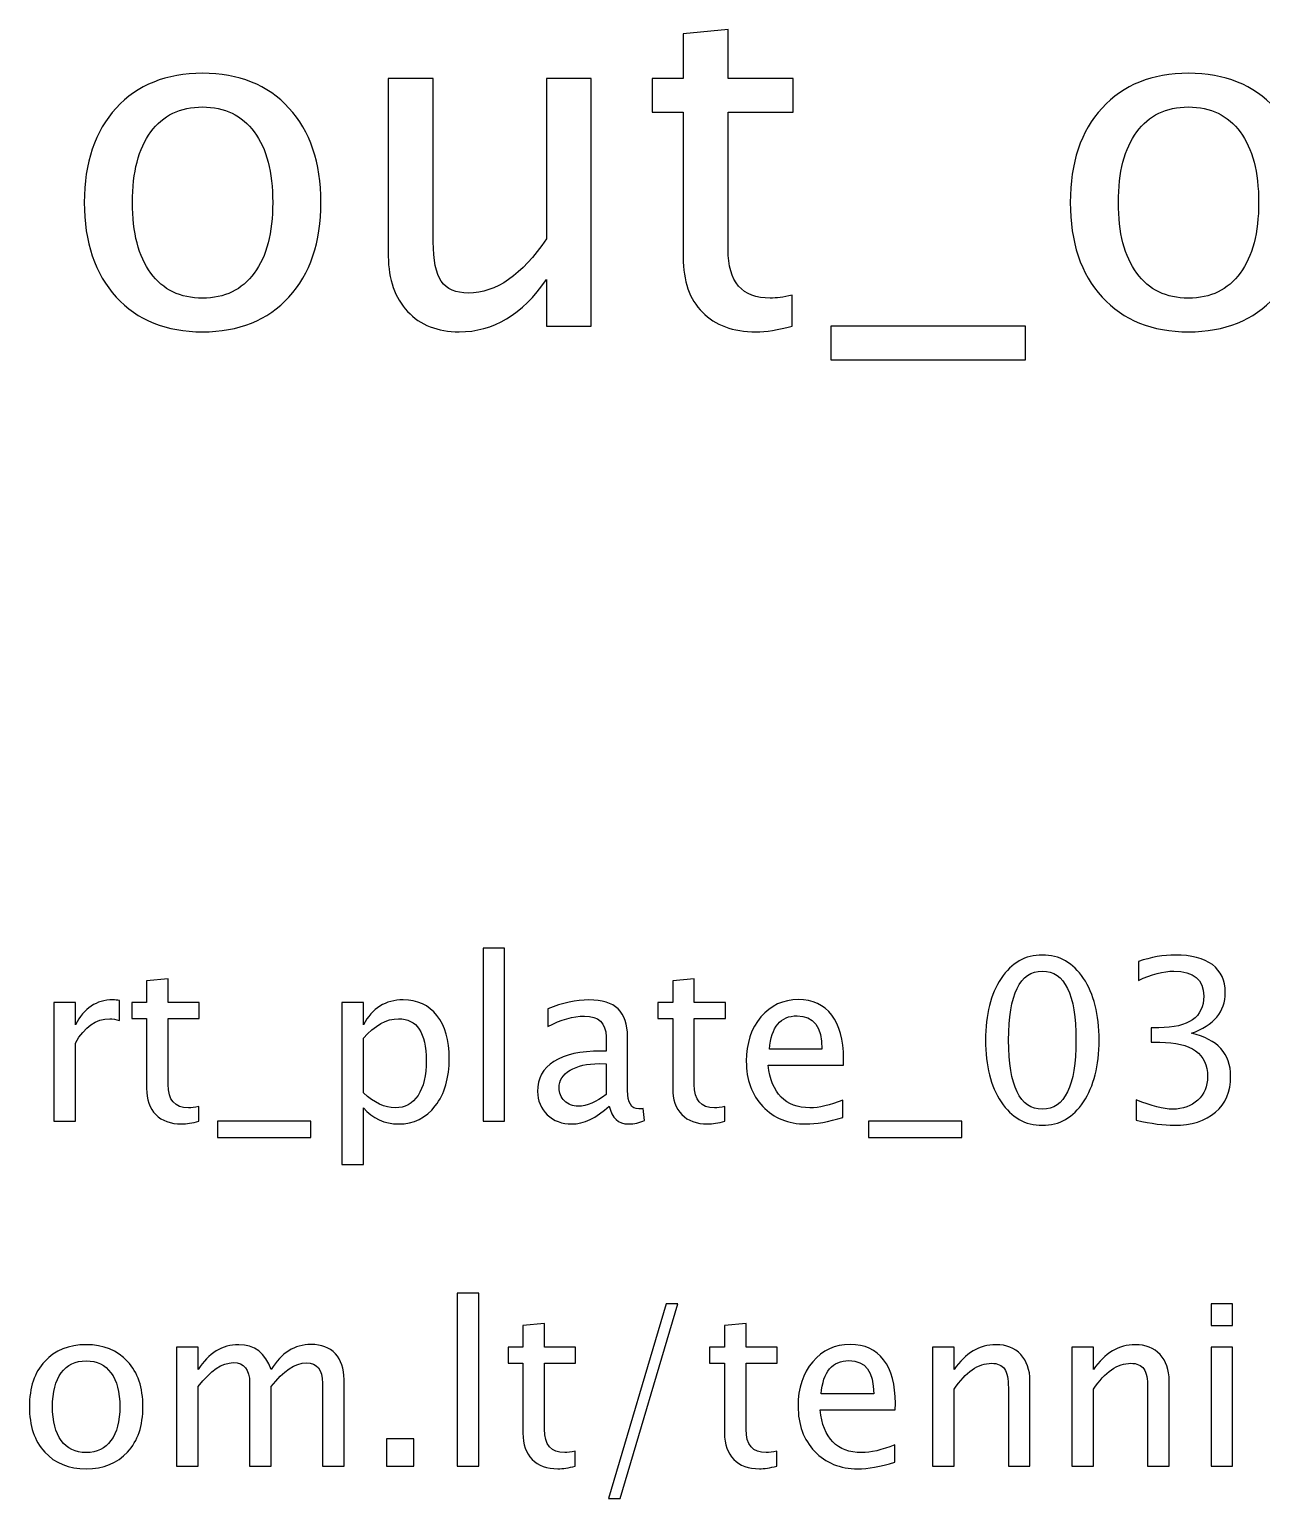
# Model space of a CAD drawing. Header units: centimetres. Extents: x -30.3 to 30.3, y -16.9 to 28.7.
# Drawn here: x -24.09 to -17.11, y 20.03 to 28.35 of the extents above; entities that cross this region are included whole.
import ezdxf

# ---------------------------------------------------------------- set-up
doc = ezdxf.new("R2010")
doc.units = ezdxf.units.CM
doc.header["$MEASUREMENT"] = 0
doc.layers.add('Layer 1', color=7, linetype='Continuous')

msp = doc.modelspace()

# ---------------------------------------------------------------- linework, layer by layer
at = {"layer": 'Layer 1'}
for points, knots in [([(-19.77116, 26.67088), (-19.84965, 26.64927), (-19.918, 26.63869), (-19.97577, 26.63869), (-19.97577, 26.63869), (-20.10542, 26.63869), (-20.2064, 26.67573), (-20.27872, 26.74981), (-20.27872, 26.74981), (-20.35148, 26.8239), (-20.38764, 26.92664), (-20.38764, 27.0585), (-20.38764, 27.0585), (-20.38764, 27.0585), (-20.38764, 27.88223), (-20.38764, 27.88223), (-20.38764, 27.88223), (-20.38764, 27.88223), (-20.56314, 27.88223), (-20.56314, 27.88223), (-20.56314, 27.88223), (-20.56314, 27.88223), (-20.56314, 28.07273), (-20.56314, 28.07273), (-20.56314, 28.07273), (-20.56314, 28.07273), (-20.38764, 28.07273), (-20.38764, 28.07273), (-20.38764, 28.07273), (-20.38764, 28.07273), (-20.38764, 28.32629), (-20.38764, 28.32629), (-20.38764, 28.32629), (-20.38764, 28.32629), (-20.13364, 28.35054), (-20.13364, 28.35054), (-20.13364, 28.35054), (-20.13364, 28.35054), (-20.13364, 28.07273), (-20.13364, 28.07273), (-20.13364, 28.07273), (-20.13364, 28.07273), (-19.76587, 28.07273), (-19.76587, 28.07273), (-19.76587, 28.07273), (-19.76587, 28.07273), (-19.76587, 27.88223), (-19.76587, 27.88223), (-19.76587, 27.88223), (-19.76587, 27.88223), (-20.13364, 27.88223), (-20.13364, 27.88223), (-20.13364, 27.88223), (-20.13364, 27.88223), (-20.13364, 27.10436), (-20.13364, 27.10436), (-20.13364, 27.10436), (-20.13364, 26.92091), (-20.05382, 26.82919), (-19.89463, 26.82919), (-19.89463, 26.82919), (-19.86068, 26.82919), (-19.81967, 26.83492), (-19.77116, 26.84595), (-19.77116, 26.84595), (-19.77116, 26.84595), (-19.77116, 26.67088), (-19.77116, 26.67088)], [0, 0, 0, 0, 0.0555556, 0.0555556, 0.0555556, 0.0555556, 0.1111111, 0.1111111, 0.1111111, 0.1111111, 0.1666667, 0.1666667, 0.1666667, 0.1666667, 0.2222222, 0.2222222, 0.2222222, 0.2222222, 0.2777778, 0.2777778, 0.2777778, 0.2777778, 0.3333333, 0.3333333, 0.3333333, 0.3333333, 0.3888889, 0.3888889, 0.3888889, 0.3888889, 0.4444444, 0.4444444, 0.4444444, 0.4444444, 0.5, 0.5, 0.5, 0.5, 0.5555556, 0.5555556, 0.5555556, 0.5555556, 0.6111111, 0.6111111, 0.6111111, 0.6111111, 0.6666667, 0.6666667, 0.6666667, 0.6666667, 0.7222222, 0.7222222, 0.7222222, 0.7222222, 0.7777778, 0.7777778, 0.7777778, 0.7777778, 0.8333333, 0.8333333, 0.8333333, 0.8333333, 0.8888889, 0.8888889, 0.8888889, 0.8888889, 1, 1, 1, 1]), ([(-23.10755, 26.63869), (-23.31348, 26.63869), (-23.47664, 26.70439), (-23.59659, 26.8358), (-23.59659, 26.8358), (-23.71697, 26.96721), (-23.77695, 27.14581), (-23.77695, 27.37114), (-23.77695, 27.37114), (-23.77695, 27.59604), (-23.71697, 27.77419), (-23.59659, 27.90516), (-23.59659, 27.90516), (-23.47664, 28.03613), (-23.31348, 28.10183), (-23.10755, 28.10183), (-23.10755, 28.10183), (-22.90162, 28.10183), (-22.73846, 28.03613), (-22.61851, 27.90516), (-22.61851, 27.90516), (-22.49813, 27.77419), (-22.43816, 27.59604), (-22.43816, 27.37114), (-22.43816, 27.37114), (-22.43816, 27.14581), (-22.49813, 26.96721), (-22.61851, 26.8358), (-22.61851, 26.8358), (-22.73846, 26.70439), (-22.90162, 26.63869), (-23.10755, 26.63869)], [0, 0, 0, 0, 0.1111111, 0.1111111, 0.1111111, 0.1111111, 0.2222222, 0.2222222, 0.2222222, 0.2222222, 0.3333333, 0.3333333, 0.3333333, 0.3333333, 0.4444444, 0.4444444, 0.4444444, 0.4444444, 0.5555556, 0.5555556, 0.5555556, 0.5555556, 0.6666667, 0.6666667, 0.6666667, 0.6666667, 0.7777778, 0.7777778, 0.7777778, 0.7777778, 1, 1, 1, 1]), ([(-21.16198, 26.67044), (-21.16198, 26.67044), (-21.16198, 26.93414), (-21.16198, 26.93414), (-21.16198, 26.93414), (-21.29736, 26.73703), (-21.46185, 26.63869), (-21.65499, 26.63869), (-21.65499, 26.63869), (-21.77758, 26.63869), (-21.87504, 26.67705), (-21.94736, 26.75422), (-21.94736, 26.75422), (-22.02012, 26.83139), (-22.05628, 26.93502), (-22.05628, 27.06599), (-22.05628, 27.06599), (-22.05628, 27.06599), (-22.05628, 28.07273), (-22.05628, 28.07273), (-22.05628, 28.07273), (-22.05628, 28.07273), (-21.80228, 28.07273), (-21.80228, 28.07273), (-21.80228, 28.07273), (-21.80228, 28.07273), (-21.80228, 27.14889), (-21.80228, 27.14889), (-21.80228, 27.14889), (-21.80228, 27.0435), (-21.78684, 26.96898), (-21.75641, 26.92488), (-21.75641, 26.92488), (-21.72555, 26.88034), (-21.67439, 26.85829), (-21.60252, 26.85829), (-21.60252, 26.85829), (-21.44729, 26.85829), (-21.30001, 26.96016), (-21.16198, 27.16433), (-21.16198, 27.16433), (-21.16198, 27.16433), (-21.16198, 28.07273), (-21.16198, 28.07273), (-21.16198, 28.07273), (-21.16198, 28.07273), (-20.90799, 28.07273), (-20.90799, 28.07273), (-20.90799, 28.07273), (-20.90799, 28.07273), (-20.90799, 26.67044), (-20.90799, 26.67044), (-20.90799, 26.67044), (-20.90799, 26.67044), (-21.16198, 26.67044), (-21.16198, 26.67044)], [0, 0, 0, 0, 0.0666667, 0.0666667, 0.0666667, 0.0666667, 0.1333333, 0.1333333, 0.1333333, 0.1333333, 0.2, 0.2, 0.2, 0.2, 0.2666667, 0.2666667, 0.2666667, 0.2666667, 0.3333333, 0.3333333, 0.3333333, 0.3333333, 0.4, 0.4, 0.4, 0.4, 0.4666667, 0.4666667, 0.4666667, 0.4666667, 0.5333333, 0.5333333, 0.5333333, 0.5333333, 0.6, 0.6, 0.6, 0.6, 0.6666667, 0.6666667, 0.6666667, 0.6666667, 0.7333333, 0.7333333, 0.7333333, 0.7333333, 0.8, 0.8, 0.8, 0.8, 0.8666667, 0.8666667, 0.8666667, 0.8666667, 1, 1, 1, 1]), ([(-17.5275, 26.63869), (-17.73343, 26.63869), (-17.89659, 26.70439), (-18.01654, 26.8358), (-18.01654, 26.8358), (-18.13692, 26.96721), (-18.1969, 27.14581), (-18.1969, 27.37114), (-18.1969, 27.37114), (-18.1969, 27.59604), (-18.13692, 27.77419), (-18.01654, 27.90516), (-18.01654, 27.90516), (-17.89659, 28.03613), (-17.73343, 28.10183), (-17.5275, 28.10183), (-17.5275, 28.10183), (-17.32157, 28.10183), (-17.15841, 28.03613), (-17.03846, 27.90516), (-17.03846, 27.90516), (-16.91808, 27.77419), (-16.85811, 27.59604), (-16.85811, 27.37114), (-16.85811, 27.37114), (-16.85811, 27.14581), (-16.91808, 26.96721), (-17.03846, 26.8358), (-17.03846, 26.8358), (-17.15841, 26.70439), (-17.32157, 26.63869), (-17.5275, 26.63869)], [0, 0, 0, 0, 0.1111111, 0.1111111, 0.1111111, 0.1111111, 0.2222222, 0.2222222, 0.2222222, 0.2222222, 0.3333333, 0.3333333, 0.3333333, 0.3333333, 0.4444444, 0.4444444, 0.4444444, 0.4444444, 0.5555556, 0.5555556, 0.5555556, 0.5555556, 0.6666667, 0.6666667, 0.6666667, 0.6666667, 0.7777778, 0.7777778, 0.7777778, 0.7777778, 1, 1, 1, 1]), ([(-23.10799, 26.82919), (-22.98231, 26.82919), (-22.88442, 26.87637), (-22.81475, 26.97118), (-22.81475, 26.97118), (-22.74551, 27.06555), (-22.71068, 27.19917), (-22.71068, 27.37114), (-22.71068, 27.37114), (-22.71068, 27.54268), (-22.74551, 27.67586), (-22.81475, 27.77022), (-22.81475, 27.77022), (-22.88442, 27.86415), (-22.98231, 27.91133), (-23.10799, 27.91133), (-23.10799, 27.91133), (-23.23411, 27.91133), (-23.332, 27.86415), (-23.4008, 27.77022), (-23.4008, 27.77022), (-23.47003, 27.67586), (-23.50442, 27.54268), (-23.50442, 27.37114), (-23.50442, 27.37114), (-23.50442, 27.19917), (-23.47003, 27.06555), (-23.4008, 26.97118), (-23.4008, 26.97118), (-23.332, 26.87637), (-23.23411, 26.82919), (-23.10799, 26.82919)], [0, 0, 0, 0, 0.1111111, 0.1111111, 0.1111111, 0.1111111, 0.2222222, 0.2222222, 0.2222222, 0.2222222, 0.3333333, 0.3333333, 0.3333333, 0.3333333, 0.4444444, 0.4444444, 0.4444444, 0.4444444, 0.5555556, 0.5555556, 0.5555556, 0.5555556, 0.6666667, 0.6666667, 0.6666667, 0.6666667, 0.7777778, 0.7777778, 0.7777778, 0.7777778, 1, 1, 1, 1]), ([(-17.52794, 26.82919), (-17.40226, 26.82919), (-17.30437, 26.87637), (-17.2347, 26.97118), (-17.2347, 26.97118), (-17.16546, 27.06555), (-17.13063, 27.19917), (-17.13063, 27.37114), (-17.13063, 27.37114), (-17.13063, 27.54268), (-17.16546, 27.67586), (-17.2347, 27.77022), (-17.2347, 27.77022), (-17.30437, 27.86415), (-17.40226, 27.91133), (-17.52794, 27.91133), (-17.52794, 27.91133), (-17.65406, 27.91133), (-17.75195, 27.86415), (-17.82075, 27.77022), (-17.82075, 27.77022), (-17.88998, 27.67586), (-17.92437, 27.54268), (-17.92437, 27.37114), (-17.92437, 27.37114), (-17.92437, 27.19917), (-17.88998, 27.06555), (-17.82075, 26.97118), (-17.82075, 26.97118), (-17.75195, 26.87637), (-17.65406, 26.82919), (-17.52794, 26.82919)], [0, 0, 0, 0, 0.1111111, 0.1111111, 0.1111111, 0.1111111, 0.2222222, 0.2222222, 0.2222222, 0.2222222, 0.3333333, 0.3333333, 0.3333333, 0.3333333, 0.4444444, 0.4444444, 0.4444444, 0.4444444, 0.5555556, 0.5555556, 0.5555556, 0.5555556, 0.6666667, 0.6666667, 0.6666667, 0.6666667, 0.7777778, 0.7777778, 0.7777778, 0.7777778, 1, 1, 1, 1]), ([(-19.55156, 26.47994), (-19.55156, 26.47994), (-19.55156, 26.67044), (-19.55156, 26.67044), (-19.55156, 26.67044), (-19.55156, 26.67044), (-18.45089, 26.67044), (-18.45089, 26.67044), (-18.45089, 26.67044), (-18.45089, 26.67044), (-18.45089, 26.47994), (-18.45089, 26.47994), (-18.45089, 26.47994), (-18.45089, 26.47994), (-19.55156, 26.47994), (-19.55156, 26.47994)], [0, 0, 0, 0, 0.2, 0.2, 0.2, 0.2, 0.4, 0.4, 0.4, 0.4, 0.6, 0.6, 0.6, 0.6, 1, 1, 1, 1]), ([(-21.52028, 22.17044), (-21.52028, 22.17044), (-21.52028, 23.14961), (-21.52028, 23.14961), (-21.52028, 23.14961), (-21.52028, 23.14961), (-21.39836, 23.14961), (-21.39836, 23.14961), (-21.39836, 23.14961), (-21.39836, 23.14961), (-21.39836, 22.17044), (-21.39836, 22.17044), (-21.39836, 22.17044), (-21.39836, 22.17044), (-21.52028, 22.17044), (-21.52028, 22.17044)], [0, 0, 0, 0, 0.2, 0.2, 0.2, 0.2, 0.4, 0.4, 0.4, 0.4, 0.6, 0.6, 0.6, 0.6, 1, 1, 1, 1]), ([(-18.35502, 22.14758), (-18.45133, 22.14758), (-18.52901, 22.19182), (-18.58785, 22.28008), (-18.58785, 22.28008), (-18.64691, 22.36835), (-18.67633, 22.48477), (-18.67633, 22.62955), (-18.67633, 22.62955), (-18.67633, 22.77433), (-18.64691, 22.89074), (-18.58785, 22.97901), (-18.58785, 22.97901), (-18.52901, 23.06727), (-18.45133, 23.11151), (-18.35502, 23.11151), (-18.35502, 23.11151), (-18.25829, 23.11151), (-18.18061, 23.06748), (-18.12176, 22.97943), (-18.12176, 22.97943), (-18.06313, 22.89138), (-18.03371, 22.77475), (-18.03371, 22.62955), (-18.03371, 22.62955), (-18.03371, 22.48477), (-18.06313, 22.36835), (-18.12176, 22.28008), (-18.12176, 22.28008), (-18.18061, 22.19182), (-18.25829, 22.14758), (-18.35502, 22.14758)], [0, 0, 0, 0, 0.1111111, 0.1111111, 0.1111111, 0.1111111, 0.2222222, 0.2222222, 0.2222222, 0.2222222, 0.3333333, 0.3333333, 0.3333333, 0.3333333, 0.4444444, 0.4444444, 0.4444444, 0.4444444, 0.5555556, 0.5555556, 0.5555556, 0.5555556, 0.6666667, 0.6666667, 0.6666667, 0.6666667, 0.7777778, 0.7777778, 0.7777778, 0.7777778, 1, 1, 1, 1]), ([(-17.82374, 22.17679), (-17.82374, 22.17679), (-17.82374, 22.29109), (-17.82374, 22.29109), (-17.82374, 22.29109), (-17.73653, 22.25638), (-17.66816, 22.23902), (-17.618, 22.23902), (-17.618, 22.23902), (-17.55894, 22.23902), (-17.51132, 22.25595), (-17.4747, 22.29003), (-17.4747, 22.29003), (-17.43808, 22.32411), (-17.41988, 22.36856), (-17.41988, 22.42317), (-17.41988, 22.42317), (-17.41988, 22.55271), (-17.51005, 22.61748), (-17.69039, 22.61748), (-17.69039, 22.61748), (-17.69039, 22.61748), (-17.73865, 22.61748), (-17.73865, 22.61748), (-17.73865, 22.61748), (-17.73865, 22.61748), (-17.73865, 22.6994), (-17.73865, 22.6994), (-17.73865, 22.6994), (-17.73865, 22.6994), (-17.69589, 22.70003), (-17.69589, 22.70003), (-17.69589, 22.70003), (-17.52635, 22.70003), (-17.44147, 22.75972), (-17.44147, 22.87931), (-17.44147, 22.87931), (-17.44147, 22.97308), (-17.49777, 23.02007), (-17.61017, 23.02007), (-17.61017, 23.02007), (-17.67049, 23.02007), (-17.73738, 23.00271), (-17.81104, 22.968), (-17.81104, 22.968), (-17.81104, 22.968), (-17.81104, 23.07468), (-17.81104, 23.07468), (-17.81104, 23.07468), (-17.73886, 23.09923), (-17.66922, 23.11151), (-17.60234, 23.11151), (-17.60234, 23.11151), (-17.51132, 23.11151), (-17.44126, 23.09331), (-17.39257, 23.0569), (-17.39257, 23.0569), (-17.34389, 23.02071), (-17.31955, 22.968), (-17.31955, 22.899), (-17.31955, 22.899), (-17.31955, 22.79126), (-17.38326, 22.71442), (-17.5109, 22.6687), (-17.5109, 22.6687), (-17.36294, 22.6342), (-17.28907, 22.55313), (-17.28907, 22.42508), (-17.28907, 22.42508), (-17.28907, 22.33872), (-17.31764, 22.27077), (-17.37458, 22.22145), (-17.37458, 22.22145), (-17.43152, 22.17213), (-17.50984, 22.14758), (-17.60932, 22.14758), (-17.60932, 22.14758), (-17.66605, 22.14758), (-17.73738, 22.15732), (-17.82374, 22.17679)], [0, 0, 0, 0, 0.047619, 0.047619, 0.047619, 0.047619, 0.0952381, 0.0952381, 0.0952381, 0.0952381, 0.1428571, 0.1428571, 0.1428571, 0.1428571, 0.1904762, 0.1904762, 0.1904762, 0.1904762, 0.2380952, 0.2380952, 0.2380952, 0.2380952, 0.2857143, 0.2857143, 0.2857143, 0.2857143, 0.3333333, 0.3333333, 0.3333333, 0.3333333, 0.3809524, 0.3809524, 0.3809524, 0.3809524, 0.4285714, 0.4285714, 0.4285714, 0.4285714, 0.4761905, 0.4761905, 0.4761905, 0.4761905, 0.5238095, 0.5238095, 0.5238095, 0.5238095, 0.5714286, 0.5714286, 0.5714286, 0.5714286, 0.6190476, 0.6190476, 0.6190476, 0.6190476, 0.6666667, 0.6666667, 0.6666667, 0.6666667, 0.7142857, 0.7142857, 0.7142857, 0.7142857, 0.7619048, 0.7619048, 0.7619048, 0.7619048, 0.8095238, 0.8095238, 0.8095238, 0.8095238, 0.8571429, 0.8571429, 0.8571429, 0.8571429, 0.9047619, 0.9047619, 0.9047619, 0.9047619, 1, 1, 1, 1]), ([(-23.12852, 22.17065), (-23.1662, 22.16028), (-23.199, 22.1552), (-23.22673, 22.1552), (-23.22673, 22.1552), (-23.28896, 22.1552), (-23.33743, 22.17298), (-23.37215, 22.20854), (-23.37215, 22.20854), (-23.40707, 22.2441), (-23.42443, 22.29342), (-23.42443, 22.35671), (-23.42443, 22.35671), (-23.42443, 22.35671), (-23.42443, 22.7521), (-23.42443, 22.7521), (-23.42443, 22.7521), (-23.42443, 22.7521), (-23.50867, 22.7521), (-23.50867, 22.7521), (-23.50867, 22.7521), (-23.50867, 22.7521), (-23.50867, 22.84354), (-23.50867, 22.84354), (-23.50867, 22.84354), (-23.50867, 22.84354), (-23.42443, 22.84354), (-23.42443, 22.84354), (-23.42443, 22.84354), (-23.42443, 22.84354), (-23.42443, 22.96525), (-23.42443, 22.96525), (-23.42443, 22.96525), (-23.42443, 22.96525), (-23.30251, 22.97689), (-23.30251, 22.97689), (-23.30251, 22.97689), (-23.30251, 22.97689), (-23.30251, 22.84354), (-23.30251, 22.84354), (-23.30251, 22.84354), (-23.30251, 22.84354), (-23.12598, 22.84354), (-23.12598, 22.84354), (-23.12598, 22.84354), (-23.12598, 22.84354), (-23.12598, 22.7521), (-23.12598, 22.7521), (-23.12598, 22.7521), (-23.12598, 22.7521), (-23.30251, 22.7521), (-23.30251, 22.7521), (-23.30251, 22.7521), (-23.30251, 22.7521), (-23.30251, 22.37872), (-23.30251, 22.37872), (-23.30251, 22.37872), (-23.30251, 22.29067), (-23.2642, 22.24664), (-23.18779, 22.24664), (-23.18779, 22.24664), (-23.17149, 22.24664), (-23.1518, 22.24939), (-23.12852, 22.25468), (-23.12852, 22.25468), (-23.12852, 22.25468), (-23.12852, 22.17065), (-23.12852, 22.17065)], [0, 0, 0, 0, 0.0555556, 0.0555556, 0.0555556, 0.0555556, 0.1111111, 0.1111111, 0.1111111, 0.1111111, 0.1666667, 0.1666667, 0.1666667, 0.1666667, 0.2222222, 0.2222222, 0.2222222, 0.2222222, 0.2777778, 0.2777778, 0.2777778, 0.2777778, 0.3333333, 0.3333333, 0.3333333, 0.3333333, 0.3888889, 0.3888889, 0.3888889, 0.3888889, 0.4444444, 0.4444444, 0.4444444, 0.4444444, 0.5, 0.5, 0.5, 0.5, 0.5555556, 0.5555556, 0.5555556, 0.5555556, 0.6111111, 0.6111111, 0.6111111, 0.6111111, 0.6666667, 0.6666667, 0.6666667, 0.6666667, 0.7222222, 0.7222222, 0.7222222, 0.7222222, 0.7777778, 0.7777778, 0.7777778, 0.7777778, 0.8333333, 0.8333333, 0.8333333, 0.8333333, 0.8888889, 0.8888889, 0.8888889, 0.8888889, 1, 1, 1, 1]), ([(-20.15101, 22.17065), (-20.18869, 22.16028), (-20.22149, 22.1552), (-20.24922, 22.1552), (-20.24922, 22.1552), (-20.31145, 22.1552), (-20.35992, 22.17298), (-20.39464, 22.20854), (-20.39464, 22.20854), (-20.42956, 22.2441), (-20.44692, 22.29342), (-20.44692, 22.35671), (-20.44692, 22.35671), (-20.44692, 22.35671), (-20.44692, 22.7521), (-20.44692, 22.7521), (-20.44692, 22.7521), (-20.44692, 22.7521), (-20.53116, 22.7521), (-20.53116, 22.7521), (-20.53116, 22.7521), (-20.53116, 22.7521), (-20.53116, 22.84354), (-20.53116, 22.84354), (-20.53116, 22.84354), (-20.53116, 22.84354), (-20.44692, 22.84354), (-20.44692, 22.84354), (-20.44692, 22.84354), (-20.44692, 22.84354), (-20.44692, 22.96525), (-20.44692, 22.96525), (-20.44692, 22.96525), (-20.44692, 22.96525), (-20.325, 22.97689), (-20.325, 22.97689), (-20.325, 22.97689), (-20.325, 22.97689), (-20.325, 22.84354), (-20.325, 22.84354), (-20.325, 22.84354), (-20.325, 22.84354), (-20.14847, 22.84354), (-20.14847, 22.84354), (-20.14847, 22.84354), (-20.14847, 22.84354), (-20.14847, 22.7521), (-20.14847, 22.7521), (-20.14847, 22.7521), (-20.14847, 22.7521), (-20.325, 22.7521), (-20.325, 22.7521), (-20.325, 22.7521), (-20.325, 22.7521), (-20.325, 22.37872), (-20.325, 22.37872), (-20.325, 22.37872), (-20.325, 22.29067), (-20.28669, 22.24664), (-20.21028, 22.24664), (-20.21028, 22.24664), (-20.19398, 22.24664), (-20.17429, 22.24939), (-20.15101, 22.25468), (-20.15101, 22.25468), (-20.15101, 22.25468), (-20.15101, 22.17065), (-20.15101, 22.17065)], [0, 0, 0, 0, 0.0555556, 0.0555556, 0.0555556, 0.0555556, 0.1111111, 0.1111111, 0.1111111, 0.1111111, 0.1666667, 0.1666667, 0.1666667, 0.1666667, 0.2222222, 0.2222222, 0.2222222, 0.2222222, 0.2777778, 0.2777778, 0.2777778, 0.2777778, 0.3333333, 0.3333333, 0.3333333, 0.3333333, 0.3888889, 0.3888889, 0.3888889, 0.3888889, 0.4444444, 0.4444444, 0.4444444, 0.4444444, 0.5, 0.5, 0.5, 0.5, 0.5555556, 0.5555556, 0.5555556, 0.5555556, 0.6111111, 0.6111111, 0.6111111, 0.6111111, 0.6666667, 0.6666667, 0.6666667, 0.6666667, 0.7222222, 0.7222222, 0.7222222, 0.7222222, 0.7777778, 0.7777778, 0.7777778, 0.7777778, 0.8333333, 0.8333333, 0.8333333, 0.8333333, 0.8888889, 0.8888889, 0.8888889, 0.8888889, 1, 1, 1, 1]), ([(-18.35523, 22.23902), (-18.22802, 22.23902), (-18.16452, 22.3692), (-18.16452, 22.62955), (-18.16452, 22.62955), (-18.16452, 22.8899), (-18.22802, 23.02007), (-18.35523, 23.02007), (-18.35523, 23.02007), (-18.48202, 23.02007), (-18.54552, 22.8899), (-18.54552, 22.62955), (-18.54552, 22.62955), (-18.54552, 22.3692), (-18.48202, 22.23902), (-18.35523, 22.23902)], [0, 0, 0, 0, 0.2, 0.2, 0.2, 0.2, 0.4, 0.4, 0.4, 0.4, 0.6, 0.6, 0.6, 0.6, 1, 1, 1, 1]), ([(-23.94915, 22.17044), (-23.94915, 22.17044), (-23.94915, 22.84354), (-23.94915, 22.84354), (-23.94915, 22.84354), (-23.94915, 22.84354), (-23.82723, 22.84354), (-23.82723, 22.84354), (-23.82723, 22.84354), (-23.82723, 22.84354), (-23.82723, 22.71633), (-23.82723, 22.71633), (-23.82723, 22.71633), (-23.77876, 22.81052), (-23.70848, 22.85751), (-23.6162, 22.85751), (-23.6162, 22.85751), (-23.60371, 22.85751), (-23.59059, 22.85645), (-23.57704, 22.85434), (-23.57704, 22.85434), (-23.57704, 22.85434), (-23.57704, 22.74025), (-23.57704, 22.74025), (-23.57704, 22.74025), (-23.59821, 22.74723), (-23.61683, 22.75083), (-23.63292, 22.75083), (-23.63292, 22.75083), (-23.71039, 22.75083), (-23.77516, 22.70511), (-23.82723, 22.61346), (-23.82723, 22.61346), (-23.82723, 22.61346), (-23.82723, 22.17044), (-23.82723, 22.17044), (-23.82723, 22.17044), (-23.82723, 22.17044), (-23.94915, 22.17044), (-23.94915, 22.17044)], [0, 0, 0, 0, 0.0909091, 0.0909091, 0.0909091, 0.0909091, 0.1818182, 0.1818182, 0.1818182, 0.1818182, 0.2727273, 0.2727273, 0.2727273, 0.2727273, 0.3636364, 0.3636364, 0.3636364, 0.3636364, 0.4545455, 0.4545455, 0.4545455, 0.4545455, 0.5454545, 0.5454545, 0.5454545, 0.5454545, 0.6363636, 0.6363636, 0.6363636, 0.6363636, 0.7272727, 0.7272727, 0.7272727, 0.7272727, 0.8181818, 0.8181818, 0.8181818, 0.8181818, 1, 1, 1, 1]), ([(-22.31953, 21.92533), (-22.31953, 21.92533), (-22.31953, 22.84354), (-22.31953, 22.84354), (-22.31953, 22.84354), (-22.31953, 22.84354), (-22.19761, 22.84354), (-22.19761, 22.84354), (-22.19761, 22.84354), (-22.19761, 22.84354), (-22.19761, 22.71633), (-22.19761, 22.71633), (-22.19761, 22.71633), (-22.14766, 22.81052), (-22.07251, 22.85751), (-21.9724, 22.85751), (-21.9724, 22.85751), (-21.89133, 22.85751), (-21.82762, 22.82809), (-21.78105, 22.76903), (-21.78105, 22.76903), (-21.73448, 22.70998), (-21.7112, 22.62933), (-21.7112, 22.5271), (-21.7112, 22.5271), (-21.7112, 22.41576), (-21.73766, 22.3258), (-21.79036, 22.25765), (-21.79036, 22.25765), (-21.84307, 22.18928), (-21.91249, 22.1552), (-21.99843, 22.1552), (-21.99843, 22.1552), (-22.07823, 22.1552), (-22.14469, 22.18568), (-22.19761, 22.24685), (-22.19761, 22.24685), (-22.19761, 22.24685), (-22.19761, 21.92533), (-22.19761, 21.92533), (-22.19761, 21.92533), (-22.19761, 21.92533), (-22.31953, 21.92533), (-22.31953, 21.92533)], [0, 0, 0, 0, 0.0833333, 0.0833333, 0.0833333, 0.0833333, 0.1666667, 0.1666667, 0.1666667, 0.1666667, 0.25, 0.25, 0.25, 0.25, 0.3333333, 0.3333333, 0.3333333, 0.3333333, 0.4166667, 0.4166667, 0.4166667, 0.4166667, 0.5, 0.5, 0.5, 0.5, 0.5833333, 0.5833333, 0.5833333, 0.5833333, 0.6666667, 0.6666667, 0.6666667, 0.6666667, 0.75, 0.75, 0.75, 0.75, 0.8333333, 0.8333333, 0.8333333, 0.8333333, 1, 1, 1, 1]), ([(-20.80633, 22.25617), (-20.87956, 22.18886), (-20.95005, 22.1552), (-21.01778, 22.1552), (-21.01778, 22.1552), (-21.07345, 22.1552), (-21.11981, 22.17256), (-21.15642, 22.20748), (-21.15642, 22.20748), (-21.19325, 22.24241), (-21.21167, 22.28643), (-21.21167, 22.33956), (-21.21167, 22.33956), (-21.21167, 22.41301), (-21.18077, 22.46953), (-21.11896, 22.5089), (-21.11896, 22.5089), (-21.05715, 22.54827), (-20.96846, 22.56795), (-20.85289, 22.56795), (-20.85289, 22.56795), (-20.85289, 22.56795), (-20.82432, 22.56795), (-20.82432, 22.56795), (-20.82432, 22.56795), (-20.82432, 22.56795), (-20.82432, 22.64902), (-20.82432, 22.64902), (-20.82432, 22.64902), (-20.82432, 22.72712), (-20.86496, 22.76607), (-20.94645, 22.76607), (-20.94645, 22.76607), (-21.00953, 22.76607), (-21.07853, 22.74617), (-21.15325, 22.70638), (-21.15325, 22.70638), (-21.15325, 22.70638), (-21.15325, 22.80671), (-21.15325, 22.80671), (-21.15325, 22.80671), (-21.07112, 22.84058), (-20.99365, 22.85751), (-20.92105, 22.85751), (-20.92105, 22.85751), (-20.84633, 22.85751), (-20.79109, 22.84058), (-20.75574, 22.8065), (-20.75574, 22.8065), (-20.72018, 22.77242), (-20.7024, 22.71993), (-20.7024, 22.64902), (-20.7024, 22.64902), (-20.7024, 22.64902), (-20.7024, 22.34485), (-20.7024, 22.34485), (-20.7024, 22.34485), (-20.7024, 22.27522), (-20.68102, 22.24029), (-20.63805, 22.24029), (-20.63805, 22.24029), (-20.63276, 22.24029), (-20.62493, 22.24114), (-20.61456, 22.24283), (-20.61456, 22.24283), (-20.61456, 22.24283), (-20.60588, 22.1751), (-20.60588, 22.1751), (-20.60588, 22.1751), (-20.63361, 22.16176), (-20.66409, 22.1552), (-20.69753, 22.1552), (-20.69753, 22.1552), (-20.75447, 22.1552), (-20.79066, 22.18886), (-20.80633, 22.25617)], [0, 0, 0, 0, 0.05, 0.05, 0.05, 0.05, 0.1, 0.1, 0.1, 0.1, 0.15, 0.15, 0.15, 0.15, 0.2, 0.2, 0.2, 0.2, 0.25, 0.25, 0.25, 0.25, 0.3, 0.3, 0.3, 0.3, 0.35, 0.35, 0.35, 0.35, 0.4, 0.4, 0.4, 0.4, 0.45, 0.45, 0.45, 0.45, 0.5, 0.5, 0.5, 0.5, 0.55, 0.55, 0.55, 0.55, 0.6, 0.6, 0.6, 0.6, 0.65, 0.65, 0.65, 0.65, 0.7, 0.7, 0.7, 0.7, 0.75, 0.75, 0.75, 0.75, 0.8, 0.8, 0.8, 0.8, 0.85, 0.85, 0.85, 0.85, 0.9, 0.9, 0.9, 0.9, 1, 1, 1, 1]), ([(-19.48299, 22.19203), (-19.5649, 22.16748), (-19.63497, 22.1552), (-19.69339, 22.1552), (-19.69339, 22.1552), (-19.79308, 22.1552), (-19.87415, 22.18822), (-19.93659, 22.25405), (-19.93659, 22.25405), (-19.99903, 22.31988), (-20.03036, 22.40518), (-20.03036, 22.51017), (-20.03036, 22.51017), (-20.03036, 22.61198), (-20.00284, 22.69559), (-19.9476, 22.76099), (-19.9476, 22.76099), (-19.89235, 22.82618), (-19.82166, 22.85878), (-19.73551, 22.85878), (-19.73551, 22.85878), (-19.65402, 22.85878), (-19.59094, 22.82978), (-19.54649, 22.77179), (-19.54649, 22.77179), (-19.50204, 22.71379), (-19.47981, 22.63166), (-19.47981, 22.52519), (-19.47981, 22.52519), (-19.47981, 22.52519), (-19.48045, 22.48794), (-19.48045, 22.48794), (-19.48045, 22.48794), (-19.48045, 22.48794), (-19.9059, 22.48794), (-19.9059, 22.48794), (-19.9059, 22.48794), (-19.88812, 22.32707), (-19.80959, 22.24664), (-19.67053, 22.24664), (-19.67053, 22.24664), (-19.61951, 22.24664), (-19.55707, 22.26103), (-19.48299, 22.28982), (-19.48299, 22.28982), (-19.48299, 22.28982), (-19.48299, 22.19203), (-19.48299, 22.19203)], [0, 0, 0, 0, 0.0769231, 0.0769231, 0.0769231, 0.0769231, 0.1538462, 0.1538462, 0.1538462, 0.1538462, 0.2307692, 0.2307692, 0.2307692, 0.2307692, 0.3076923, 0.3076923, 0.3076923, 0.3076923, 0.3846154, 0.3846154, 0.3846154, 0.3846154, 0.4615385, 0.4615385, 0.4615385, 0.4615385, 0.5384615, 0.5384615, 0.5384615, 0.5384615, 0.6153846, 0.6153846, 0.6153846, 0.6153846, 0.6923077, 0.6923077, 0.6923077, 0.6923077, 0.7692308, 0.7692308, 0.7692308, 0.7692308, 0.8461538, 0.8461538, 0.8461538, 0.8461538, 1, 1, 1, 1]), ([(-22.19761, 22.33088), (-22.13474, 22.27479), (-22.07484, 22.24664), (-22.0179, 22.24664), (-22.0179, 22.24664), (-21.96181, 22.24664), (-21.91842, 22.27014), (-21.88794, 22.31691), (-21.88794, 22.31691), (-21.85725, 22.36369), (-21.84201, 22.42952), (-21.84201, 22.51461), (-21.84201, 22.51461), (-21.84201, 22.67209), (-21.89408, 22.75083), (-21.99822, 22.75083), (-21.99822, 22.75083), (-22.06638, 22.75083), (-22.13284, 22.714), (-22.19761, 22.64013), (-22.19761, 22.64013), (-22.19761, 22.64013), (-22.19761, 22.33088), (-22.19761, 22.33088)], [0, 0, 0, 0, 0.1428571, 0.1428571, 0.1428571, 0.1428571, 0.2857143, 0.2857143, 0.2857143, 0.2857143, 0.4285714, 0.4285714, 0.4285714, 0.4285714, 0.5714286, 0.5714286, 0.5714286, 0.5714286, 0.7142857, 0.7142857, 0.7142857, 0.7142857, 1, 1, 1, 1]), ([(-19.89955, 22.57938), (-19.89955, 22.57938), (-19.60237, 22.57938), (-19.60237, 22.57938), (-19.60237, 22.57938), (-19.60237, 22.70469), (-19.64915, 22.76734), (-19.74249, 22.76734), (-19.74249, 22.76734), (-19.83647, 22.76734), (-19.88875, 22.70469), (-19.89955, 22.57938)], [0, 0, 0, 0, 0.25, 0.25, 0.25, 0.25, 0.5, 0.5, 0.5, 0.5, 1, 1, 1, 1]), ([(-20.82432, 22.32263), (-20.82432, 22.32263), (-20.82432, 22.49556), (-20.82432, 22.49556), (-20.82432, 22.49556), (-20.82432, 22.49556), (-20.86348, 22.49683), (-20.86348, 22.49683), (-20.86348, 22.49683), (-20.93121, 22.49683), (-20.98582, 22.48434), (-21.02752, 22.45937), (-21.02752, 22.45937), (-21.06901, 22.43418), (-21.08975, 22.40095), (-21.08975, 22.35946), (-21.08975, 22.35946), (-21.08975, 22.33046), (-21.07938, 22.30591), (-21.05885, 22.2858), (-21.05885, 22.2858), (-21.0381, 22.26569), (-21.01291, 22.25553), (-20.98307, 22.25553), (-20.98307, 22.25553), (-20.93227, 22.25553), (-20.87935, 22.27797), (-20.82432, 22.32263)], [0, 0, 0, 0, 0.125, 0.125, 0.125, 0.125, 0.25, 0.25, 0.25, 0.25, 0.375, 0.375, 0.375, 0.375, 0.5, 0.5, 0.5, 0.5, 0.625, 0.625, 0.625, 0.625, 0.75, 0.75, 0.75, 0.75, 1, 1, 1, 1]), ([(-23.02311, 22.079), (-23.02311, 22.079), (-23.02311, 22.17044), (-23.02311, 22.17044), (-23.02311, 22.17044), (-23.02311, 22.17044), (-22.49479, 22.17044), (-22.49479, 22.17044), (-22.49479, 22.17044), (-22.49479, 22.17044), (-22.49479, 22.079), (-22.49479, 22.079), (-22.49479, 22.079), (-22.49479, 22.079), (-23.02311, 22.079), (-23.02311, 22.079)], [0, 0, 0, 0, 0.2, 0.2, 0.2, 0.2, 0.4, 0.4, 0.4, 0.4, 0.6, 0.6, 0.6, 0.6, 1, 1, 1, 1]), ([(-19.338, 22.079), (-19.338, 22.079), (-19.338, 22.17044), (-19.338, 22.17044), (-19.338, 22.17044), (-19.338, 22.17044), (-18.80968, 22.17044), (-18.80968, 22.17044), (-18.80968, 22.17044), (-18.80968, 22.17044), (-18.80968, 22.079), (-18.80968, 22.079), (-18.80968, 22.079), (-18.80968, 22.079), (-19.338, 22.079), (-19.338, 22.079)], [0, 0, 0, 0, 0.2, 0.2, 0.2, 0.2, 0.4, 0.4, 0.4, 0.4, 0.6, 0.6, 0.6, 0.6, 1, 1, 1, 1]), ([(-21.66677, 20.21887), (-21.66677, 20.21887), (-21.66677, 21.19804), (-21.66677, 21.19804), (-21.66677, 21.19804), (-21.66677, 21.19804), (-21.54485, 21.19804), (-21.54485, 21.19804), (-21.54485, 21.19804), (-21.54485, 21.19804), (-21.54485, 20.21887), (-21.54485, 20.21887), (-21.54485, 20.21887), (-21.54485, 20.21887), (-21.66677, 20.21887), (-21.66677, 20.21887)], [0, 0, 0, 0, 0.2, 0.2, 0.2, 0.2, 0.4, 0.4, 0.4, 0.4, 0.6, 0.6, 0.6, 0.6, 1, 1, 1, 1]), ([(-20.80952, 20.03472), (-20.80952, 20.03472), (-20.48292, 21.13708), (-20.48292, 21.13708), (-20.48292, 21.13708), (-20.48292, 21.13708), (-20.41836, 21.13708), (-20.41836, 21.13708), (-20.41836, 21.13708), (-20.41836, 21.13708), (-20.74496, 20.03472), (-20.74496, 20.03472), (-20.74496, 20.03472), (-20.74496, 20.03472), (-20.80952, 20.03472), (-20.80952, 20.03472)], [0, 0, 0, 0, 0.2, 0.2, 0.2, 0.2, 0.4, 0.4, 0.4, 0.4, 0.6, 0.6, 0.6, 0.6, 1, 1, 1, 1]), ([(-17.39978, 21.01516), (-17.39978, 21.01516), (-17.39978, 21.13708), (-17.39978, 21.13708), (-17.39978, 21.13708), (-17.39978, 21.13708), (-17.27786, 21.13708), (-17.27786, 21.13708), (-17.27786, 21.13708), (-17.27786, 21.13708), (-17.27786, 21.01516), (-17.27786, 21.01516), (-17.27786, 21.01516), (-17.27786, 21.01516), (-17.39978, 21.01516), (-17.39978, 21.01516)], [0, 0, 0, 0, 0.2, 0.2, 0.2, 0.2, 0.4, 0.4, 0.4, 0.4, 0.6, 0.6, 0.6, 0.6, 1, 1, 1, 1]), ([(-20.99875, 20.21908), (-21.03643, 20.20871), (-21.06923, 20.20363), (-21.09696, 20.20363), (-21.09696, 20.20363), (-21.15919, 20.20363), (-21.20766, 20.22141), (-21.24238, 20.25697), (-21.24238, 20.25697), (-21.2773, 20.29253), (-21.29466, 20.34185), (-21.29466, 20.40514), (-21.29466, 20.40514), (-21.29466, 20.40514), (-21.29466, 20.80053), (-21.29466, 20.80053), (-21.29466, 20.80053), (-21.29466, 20.80053), (-21.3789, 20.80053), (-21.3789, 20.80053), (-21.3789, 20.80053), (-21.3789, 20.80053), (-21.3789, 20.89197), (-21.3789, 20.89197), (-21.3789, 20.89197), (-21.3789, 20.89197), (-21.29466, 20.89197), (-21.29466, 20.89197), (-21.29466, 20.89197), (-21.29466, 20.89197), (-21.29466, 21.01368), (-21.29466, 21.01368), (-21.29466, 21.01368), (-21.29466, 21.01368), (-21.17274, 21.02532), (-21.17274, 21.02532), (-21.17274, 21.02532), (-21.17274, 21.02532), (-21.17274, 20.89197), (-21.17274, 20.89197), (-21.17274, 20.89197), (-21.17274, 20.89197), (-20.99621, 20.89197), (-20.99621, 20.89197), (-20.99621, 20.89197), (-20.99621, 20.89197), (-20.99621, 20.80053), (-20.99621, 20.80053), (-20.99621, 20.80053), (-20.99621, 20.80053), (-21.17274, 20.80053), (-21.17274, 20.80053), (-21.17274, 20.80053), (-21.17274, 20.80053), (-21.17274, 20.42715), (-21.17274, 20.42715), (-21.17274, 20.42715), (-21.17274, 20.3391), (-21.13443, 20.29507), (-21.05802, 20.29507), (-21.05802, 20.29507), (-21.04172, 20.29507), (-21.02203, 20.29782), (-20.99875, 20.30311), (-20.99875, 20.30311), (-20.99875, 20.30311), (-20.99875, 20.21908), (-20.99875, 20.21908)], [0, 0, 0, 0, 0.0555556, 0.0555556, 0.0555556, 0.0555556, 0.1111111, 0.1111111, 0.1111111, 0.1111111, 0.1666667, 0.1666667, 0.1666667, 0.1666667, 0.2222222, 0.2222222, 0.2222222, 0.2222222, 0.2777778, 0.2777778, 0.2777778, 0.2777778, 0.3333333, 0.3333333, 0.3333333, 0.3333333, 0.3888889, 0.3888889, 0.3888889, 0.3888889, 0.4444444, 0.4444444, 0.4444444, 0.4444444, 0.5, 0.5, 0.5, 0.5, 0.5555556, 0.5555556, 0.5555556, 0.5555556, 0.6111111, 0.6111111, 0.6111111, 0.6111111, 0.6666667, 0.6666667, 0.6666667, 0.6666667, 0.7222222, 0.7222222, 0.7222222, 0.7222222, 0.7777778, 0.7777778, 0.7777778, 0.7777778, 0.8333333, 0.8333333, 0.8333333, 0.8333333, 0.8888889, 0.8888889, 0.8888889, 0.8888889, 1, 1, 1, 1]), ([(-19.85787, 20.21908), (-19.89555, 20.20871), (-19.92835, 20.20363), (-19.95608, 20.20363), (-19.95608, 20.20363), (-20.01831, 20.20363), (-20.06678, 20.22141), (-20.1015, 20.25697), (-20.1015, 20.25697), (-20.13642, 20.29253), (-20.15378, 20.34185), (-20.15378, 20.40514), (-20.15378, 20.40514), (-20.15378, 20.40514), (-20.15378, 20.80053), (-20.15378, 20.80053), (-20.15378, 20.80053), (-20.15378, 20.80053), (-20.23802, 20.80053), (-20.23802, 20.80053), (-20.23802, 20.80053), (-20.23802, 20.80053), (-20.23802, 20.89197), (-20.23802, 20.89197), (-20.23802, 20.89197), (-20.23802, 20.89197), (-20.15378, 20.89197), (-20.15378, 20.89197), (-20.15378, 20.89197), (-20.15378, 20.89197), (-20.15378, 21.01368), (-20.15378, 21.01368), (-20.15378, 21.01368), (-20.15378, 21.01368), (-20.03186, 21.02532), (-20.03186, 21.02532), (-20.03186, 21.02532), (-20.03186, 21.02532), (-20.03186, 20.89197), (-20.03186, 20.89197), (-20.03186, 20.89197), (-20.03186, 20.89197), (-19.85533, 20.89197), (-19.85533, 20.89197), (-19.85533, 20.89197), (-19.85533, 20.89197), (-19.85533, 20.80053), (-19.85533, 20.80053), (-19.85533, 20.80053), (-19.85533, 20.80053), (-20.03186, 20.80053), (-20.03186, 20.80053), (-20.03186, 20.80053), (-20.03186, 20.80053), (-20.03186, 20.42715), (-20.03186, 20.42715), (-20.03186, 20.42715), (-20.03186, 20.3391), (-19.99355, 20.29507), (-19.91714, 20.29507), (-19.91714, 20.29507), (-19.90084, 20.29507), (-19.88115, 20.29782), (-19.85787, 20.30311), (-19.85787, 20.30311), (-19.85787, 20.30311), (-19.85787, 20.21908), (-19.85787, 20.21908)], [0, 0, 0, 0, 0.0555556, 0.0555556, 0.0555556, 0.0555556, 0.1111111, 0.1111111, 0.1111111, 0.1111111, 0.1666667, 0.1666667, 0.1666667, 0.1666667, 0.2222222, 0.2222222, 0.2222222, 0.2222222, 0.2777778, 0.2777778, 0.2777778, 0.2777778, 0.3333333, 0.3333333, 0.3333333, 0.3333333, 0.3888889, 0.3888889, 0.3888889, 0.3888889, 0.4444444, 0.4444444, 0.4444444, 0.4444444, 0.5, 0.5, 0.5, 0.5, 0.5555556, 0.5555556, 0.5555556, 0.5555556, 0.6111111, 0.6111111, 0.6111111, 0.6111111, 0.6666667, 0.6666667, 0.6666667, 0.6666667, 0.7222222, 0.7222222, 0.7222222, 0.7222222, 0.7777778, 0.7777778, 0.7777778, 0.7777778, 0.8333333, 0.8333333, 0.8333333, 0.8333333, 0.8888889, 0.8888889, 0.8888889, 0.8888889, 1, 1, 1, 1]), ([(-23.7665, 20.20363), (-23.86535, 20.20363), (-23.94366, 20.23517), (-24.00124, 20.29825), (-24.00124, 20.29825), (-24.05902, 20.36132), (-24.08781, 20.44705), (-24.08781, 20.55521), (-24.08781, 20.55521), (-24.08781, 20.66316), (-24.05902, 20.74867), (-24.00124, 20.81154), (-24.00124, 20.81154), (-23.94366, 20.8744), (-23.86535, 20.90594), (-23.7665, 20.90594), (-23.7665, 20.90594), (-23.66765, 20.90594), (-23.58933, 20.8744), (-23.53176, 20.81154), (-23.53176, 20.81154), (-23.47398, 20.74867), (-23.44519, 20.66316), (-23.44519, 20.55521), (-23.44519, 20.55521), (-23.44519, 20.44705), (-23.47398, 20.36132), (-23.53176, 20.29825), (-23.53176, 20.29825), (-23.58933, 20.23517), (-23.66765, 20.20363), (-23.7665, 20.20363)], [0, 0, 0, 0, 0.1111111, 0.1111111, 0.1111111, 0.1111111, 0.2222222, 0.2222222, 0.2222222, 0.2222222, 0.3333333, 0.3333333, 0.3333333, 0.3333333, 0.4444444, 0.4444444, 0.4444444, 0.4444444, 0.5555556, 0.5555556, 0.5555556, 0.5555556, 0.6666667, 0.6666667, 0.6666667, 0.6666667, 0.7777778, 0.7777778, 0.7777778, 0.7777778, 1, 1, 1, 1]), ([(-23.25427, 20.21887), (-23.25427, 20.21887), (-23.25427, 20.89197), (-23.25427, 20.89197), (-23.25427, 20.89197), (-23.25427, 20.89197), (-23.13235, 20.89197), (-23.13235, 20.89197), (-23.13235, 20.89197), (-23.13235, 20.89197), (-23.13235, 20.76476), (-23.13235, 20.76476), (-23.13235, 20.76476), (-23.07287, 20.85895), (-22.99667, 20.90594), (-22.90333, 20.90594), (-22.90333, 20.90594), (-22.81337, 20.90594), (-22.7522, 20.85895), (-22.7196, 20.76476), (-22.7196, 20.76476), (-22.66181, 20.8598), (-22.58646, 20.90721), (-22.49396, 20.90721), (-22.49396, 20.90721), (-22.43491, 20.90721), (-22.38898, 20.88985), (-22.35617, 20.85493), (-22.35617, 20.85493), (-22.32336, 20.82), (-22.30685, 20.77111), (-22.30685, 20.70824), (-22.30685, 20.70824), (-22.30685, 20.70824), (-22.30685, 20.21887), (-22.30685, 20.21887), (-22.30685, 20.21887), (-22.30685, 20.21887), (-22.42877, 20.21887), (-22.42877, 20.21887), (-22.42877, 20.21887), (-22.42877, 20.21887), (-22.42877, 20.68814), (-22.42877, 20.68814), (-22.42877, 20.68814), (-22.42877, 20.76476), (-22.45925, 20.80307), (-22.52021, 20.80307), (-22.52021, 20.80307), (-22.5835, 20.80307), (-22.64996, 20.75841), (-22.7196, 20.66887), (-22.7196, 20.66887), (-22.7196, 20.66887), (-22.7196, 20.21887), (-22.7196, 20.21887), (-22.7196, 20.21887), (-22.7196, 20.21887), (-22.84152, 20.21887), (-22.84152, 20.21887), (-22.84152, 20.21887), (-22.84152, 20.21887), (-22.84152, 20.68856), (-22.84152, 20.68856), (-22.84152, 20.68856), (-22.84152, 20.76582), (-22.87242, 20.80434), (-22.93444, 20.80434), (-22.93444, 20.80434), (-22.99604, 20.80434), (-23.06208, 20.75947), (-23.13235, 20.66951), (-23.13235, 20.66951), (-23.13235, 20.66951), (-23.13235, 20.21887), (-23.13235, 20.21887), (-23.13235, 20.21887), (-23.13235, 20.21887), (-23.25427, 20.21887), (-23.25427, 20.21887)], [0, 0, 0, 0, 0.047619, 0.047619, 0.047619, 0.047619, 0.0952381, 0.0952381, 0.0952381, 0.0952381, 0.1428571, 0.1428571, 0.1428571, 0.1428571, 0.1904762, 0.1904762, 0.1904762, 0.1904762, 0.2380952, 0.2380952, 0.2380952, 0.2380952, 0.2857143, 0.2857143, 0.2857143, 0.2857143, 0.3333333, 0.3333333, 0.3333333, 0.3333333, 0.3809524, 0.3809524, 0.3809524, 0.3809524, 0.4285714, 0.4285714, 0.4285714, 0.4285714, 0.4761905, 0.4761905, 0.4761905, 0.4761905, 0.5238095, 0.5238095, 0.5238095, 0.5238095, 0.5714286, 0.5714286, 0.5714286, 0.5714286, 0.6190476, 0.6190476, 0.6190476, 0.6190476, 0.6666667, 0.6666667, 0.6666667, 0.6666667, 0.7142857, 0.7142857, 0.7142857, 0.7142857, 0.7619048, 0.7619048, 0.7619048, 0.7619048, 0.8095238, 0.8095238, 0.8095238, 0.8095238, 0.8571429, 0.8571429, 0.8571429, 0.8571429, 0.9047619, 0.9047619, 0.9047619, 0.9047619, 1, 1, 1, 1]), ([(-19.18985, 20.24046), (-19.27176, 20.21591), (-19.34183, 20.20363), (-19.40025, 20.20363), (-19.40025, 20.20363), (-19.49994, 20.20363), (-19.58101, 20.23665), (-19.64345, 20.30248), (-19.64345, 20.30248), (-19.70589, 20.36831), (-19.73722, 20.45361), (-19.73722, 20.5586), (-19.73722, 20.5586), (-19.73722, 20.66041), (-19.7097, 20.74402), (-19.65446, 20.80942), (-19.65446, 20.80942), (-19.59921, 20.87461), (-19.52852, 20.90721), (-19.44237, 20.90721), (-19.44237, 20.90721), (-19.36088, 20.90721), (-19.2978, 20.87821), (-19.25335, 20.82022), (-19.25335, 20.82022), (-19.2089, 20.76222), (-19.18667, 20.68009), (-19.18667, 20.57362), (-19.18667, 20.57362), (-19.18667, 20.57362), (-19.18731, 20.53637), (-19.18731, 20.53637), (-19.18731, 20.53637), (-19.18731, 20.53637), (-19.61276, 20.53637), (-19.61276, 20.53637), (-19.61276, 20.53637), (-19.59498, 20.3755), (-19.51645, 20.29507), (-19.37739, 20.29507), (-19.37739, 20.29507), (-19.32637, 20.29507), (-19.26393, 20.30946), (-19.18985, 20.33825), (-19.18985, 20.33825), (-19.18985, 20.33825), (-19.18985, 20.24046), (-19.18985, 20.24046)], [0, 0, 0, 0, 0.0769231, 0.0769231, 0.0769231, 0.0769231, 0.1538462, 0.1538462, 0.1538462, 0.1538462, 0.2307692, 0.2307692, 0.2307692, 0.2307692, 0.3076923, 0.3076923, 0.3076923, 0.3076923, 0.3846154, 0.3846154, 0.3846154, 0.3846154, 0.4615385, 0.4615385, 0.4615385, 0.4615385, 0.5384615, 0.5384615, 0.5384615, 0.5384615, 0.6153846, 0.6153846, 0.6153846, 0.6153846, 0.6923077, 0.6923077, 0.6923077, 0.6923077, 0.7692308, 0.7692308, 0.7692308, 0.7692308, 0.8461538, 0.8461538, 0.8461538, 0.8461538, 1, 1, 1, 1]), ([(-18.97628, 20.21887), (-18.97628, 20.21887), (-18.97628, 20.89197), (-18.97628, 20.89197), (-18.97628, 20.89197), (-18.97628, 20.89197), (-18.85436, 20.89197), (-18.85436, 20.89197), (-18.85436, 20.89197), (-18.85436, 20.89197), (-18.85436, 20.76476), (-18.85436, 20.76476), (-18.85436, 20.76476), (-18.7898, 20.85895), (-18.71064, 20.90594), (-18.61708, 20.90594), (-18.61708, 20.90594), (-18.55824, 20.90594), (-18.51146, 20.88753), (-18.47696, 20.85048), (-18.47696, 20.85048), (-18.44246, 20.81365), (-18.4251, 20.76391), (-18.4251, 20.70168), (-18.4251, 20.70168), (-18.4251, 20.70168), (-18.4251, 20.21887), (-18.4251, 20.21887), (-18.4251, 20.21887), (-18.4251, 20.21887), (-18.54702, 20.21887), (-18.54702, 20.21887), (-18.54702, 20.21887), (-18.54702, 20.21887), (-18.54702, 20.66189), (-18.54702, 20.66189), (-18.54702, 20.66189), (-18.54702, 20.71184), (-18.55443, 20.7474), (-18.56903, 20.76857), (-18.56903, 20.76857), (-18.58385, 20.78995), (-18.60819, 20.80053), (-18.64227, 20.80053), (-18.64227, 20.80053), (-18.7172, 20.80053), (-18.7879, 20.75164), (-18.85436, 20.65385), (-18.85436, 20.65385), (-18.85436, 20.65385), (-18.85436, 20.21887), (-18.85436, 20.21887), (-18.85436, 20.21887), (-18.85436, 20.21887), (-18.97628, 20.21887), (-18.97628, 20.21887)], [0, 0, 0, 0, 0.0666667, 0.0666667, 0.0666667, 0.0666667, 0.1333333, 0.1333333, 0.1333333, 0.1333333, 0.2, 0.2, 0.2, 0.2, 0.2666667, 0.2666667, 0.2666667, 0.2666667, 0.3333333, 0.3333333, 0.3333333, 0.3333333, 0.4, 0.4, 0.4, 0.4, 0.4666667, 0.4666667, 0.4666667, 0.4666667, 0.5333333, 0.5333333, 0.5333333, 0.5333333, 0.6, 0.6, 0.6, 0.6, 0.6666667, 0.6666667, 0.6666667, 0.6666667, 0.7333333, 0.7333333, 0.7333333, 0.7333333, 0.8, 0.8, 0.8, 0.8, 0.8666667, 0.8666667, 0.8666667, 0.8666667, 1, 1, 1, 1]), ([(-18.18803, 20.21887), (-18.18803, 20.21887), (-18.18803, 20.89197), (-18.18803, 20.89197), (-18.18803, 20.89197), (-18.18803, 20.89197), (-18.06611, 20.89197), (-18.06611, 20.89197), (-18.06611, 20.89197), (-18.06611, 20.89197), (-18.06611, 20.76476), (-18.06611, 20.76476), (-18.06611, 20.76476), (-18.00155, 20.85895), (-17.92239, 20.90594), (-17.82883, 20.90594), (-17.82883, 20.90594), (-17.76999, 20.90594), (-17.72321, 20.88753), (-17.68871, 20.85048), (-17.68871, 20.85048), (-17.65421, 20.81365), (-17.63685, 20.76391), (-17.63685, 20.70168), (-17.63685, 20.70168), (-17.63685, 20.70168), (-17.63685, 20.21887), (-17.63685, 20.21887), (-17.63685, 20.21887), (-17.63685, 20.21887), (-17.75877, 20.21887), (-17.75877, 20.21887), (-17.75877, 20.21887), (-17.75877, 20.21887), (-17.75877, 20.66189), (-17.75877, 20.66189), (-17.75877, 20.66189), (-17.75877, 20.71184), (-17.76618, 20.7474), (-17.78078, 20.76857), (-17.78078, 20.76857), (-17.7956, 20.78995), (-17.81994, 20.80053), (-17.85402, 20.80053), (-17.85402, 20.80053), (-17.92895, 20.80053), (-17.99965, 20.75164), (-18.06611, 20.65385), (-18.06611, 20.65385), (-18.06611, 20.65385), (-18.06611, 20.21887), (-18.06611, 20.21887), (-18.06611, 20.21887), (-18.06611, 20.21887), (-18.18803, 20.21887), (-18.18803, 20.21887)], [0, 0, 0, 0, 0.0666667, 0.0666667, 0.0666667, 0.0666667, 0.1333333, 0.1333333, 0.1333333, 0.1333333, 0.2, 0.2, 0.2, 0.2, 0.2666667, 0.2666667, 0.2666667, 0.2666667, 0.3333333, 0.3333333, 0.3333333, 0.3333333, 0.4, 0.4, 0.4, 0.4, 0.4666667, 0.4666667, 0.4666667, 0.4666667, 0.5333333, 0.5333333, 0.5333333, 0.5333333, 0.6, 0.6, 0.6, 0.6, 0.6666667, 0.6666667, 0.6666667, 0.6666667, 0.7333333, 0.7333333, 0.7333333, 0.7333333, 0.8, 0.8, 0.8, 0.8, 0.8666667, 0.8666667, 0.8666667, 0.8666667, 1, 1, 1, 1]), ([(-17.39978, 20.21887), (-17.39978, 20.21887), (-17.39978, 20.89197), (-17.39978, 20.89197), (-17.39978, 20.89197), (-17.39978, 20.89197), (-17.27786, 20.89197), (-17.27786, 20.89197), (-17.27786, 20.89197), (-17.27786, 20.89197), (-17.27786, 20.21887), (-17.27786, 20.21887), (-17.27786, 20.21887), (-17.27786, 20.21887), (-17.39978, 20.21887), (-17.39978, 20.21887)], [0, 0, 0, 0, 0.2, 0.2, 0.2, 0.2, 0.4, 0.4, 0.4, 0.4, 0.6, 0.6, 0.6, 0.6, 1, 1, 1, 1]), ([(-23.76671, 20.29507), (-23.70639, 20.29507), (-23.6594, 20.31772), (-23.62595, 20.36323), (-23.62595, 20.36323), (-23.59272, 20.40852), (-23.576, 20.47266), (-23.576, 20.55521), (-23.576, 20.55521), (-23.576, 20.63755), (-23.59272, 20.70147), (-23.62595, 20.74677), (-23.62595, 20.74677), (-23.6594, 20.79185), (-23.70639, 20.8145), (-23.76671, 20.8145), (-23.76671, 20.8145), (-23.82725, 20.8145), (-23.87424, 20.79185), (-23.90726, 20.74677), (-23.90726, 20.74677), (-23.94049, 20.70147), (-23.957, 20.63755), (-23.957, 20.55521), (-23.957, 20.55521), (-23.957, 20.47266), (-23.94049, 20.40852), (-23.90726, 20.36323), (-23.90726, 20.36323), (-23.87424, 20.31772), (-23.82725, 20.29507), (-23.76671, 20.29507)], [0, 0, 0, 0, 0.1111111, 0.1111111, 0.1111111, 0.1111111, 0.2222222, 0.2222222, 0.2222222, 0.2222222, 0.3333333, 0.3333333, 0.3333333, 0.3333333, 0.4444444, 0.4444444, 0.4444444, 0.4444444, 0.5555556, 0.5555556, 0.5555556, 0.5555556, 0.6666667, 0.6666667, 0.6666667, 0.6666667, 0.7777778, 0.7777778, 0.7777778, 0.7777778, 1, 1, 1, 1]), ([(-19.60641, 20.62781), (-19.60641, 20.62781), (-19.30923, 20.62781), (-19.30923, 20.62781), (-19.30923, 20.62781), (-19.30923, 20.75312), (-19.35601, 20.81577), (-19.44935, 20.81577), (-19.44935, 20.81577), (-19.54333, 20.81577), (-19.59561, 20.75312), (-19.60641, 20.62781)], [0, 0, 0, 0, 0.25, 0.25, 0.25, 0.25, 0.5, 0.5, 0.5, 0.5, 1, 1, 1, 1]), ([(-22.06597, 20.21887), (-22.06597, 20.21887), (-22.06597, 20.37254), (-22.06597, 20.37254), (-22.06597, 20.37254), (-22.06597, 20.37254), (-21.9123, 20.37254), (-21.9123, 20.37254), (-21.9123, 20.37254), (-21.9123, 20.37254), (-21.9123, 20.21887), (-21.9123, 20.21887), (-21.9123, 20.21887), (-21.9123, 20.21887), (-22.06597, 20.21887), (-22.06597, 20.21887)], [0, 0, 0, 0, 0.2, 0.2, 0.2, 0.2, 0.4, 0.4, 0.4, 0.4, 0.6, 0.6, 0.6, 0.6, 1, 1, 1, 1])]:
    msp.add_open_spline(points, degree=3, knots=knots, dxfattribs=at)

doc.saveas('drawing.dxf')
